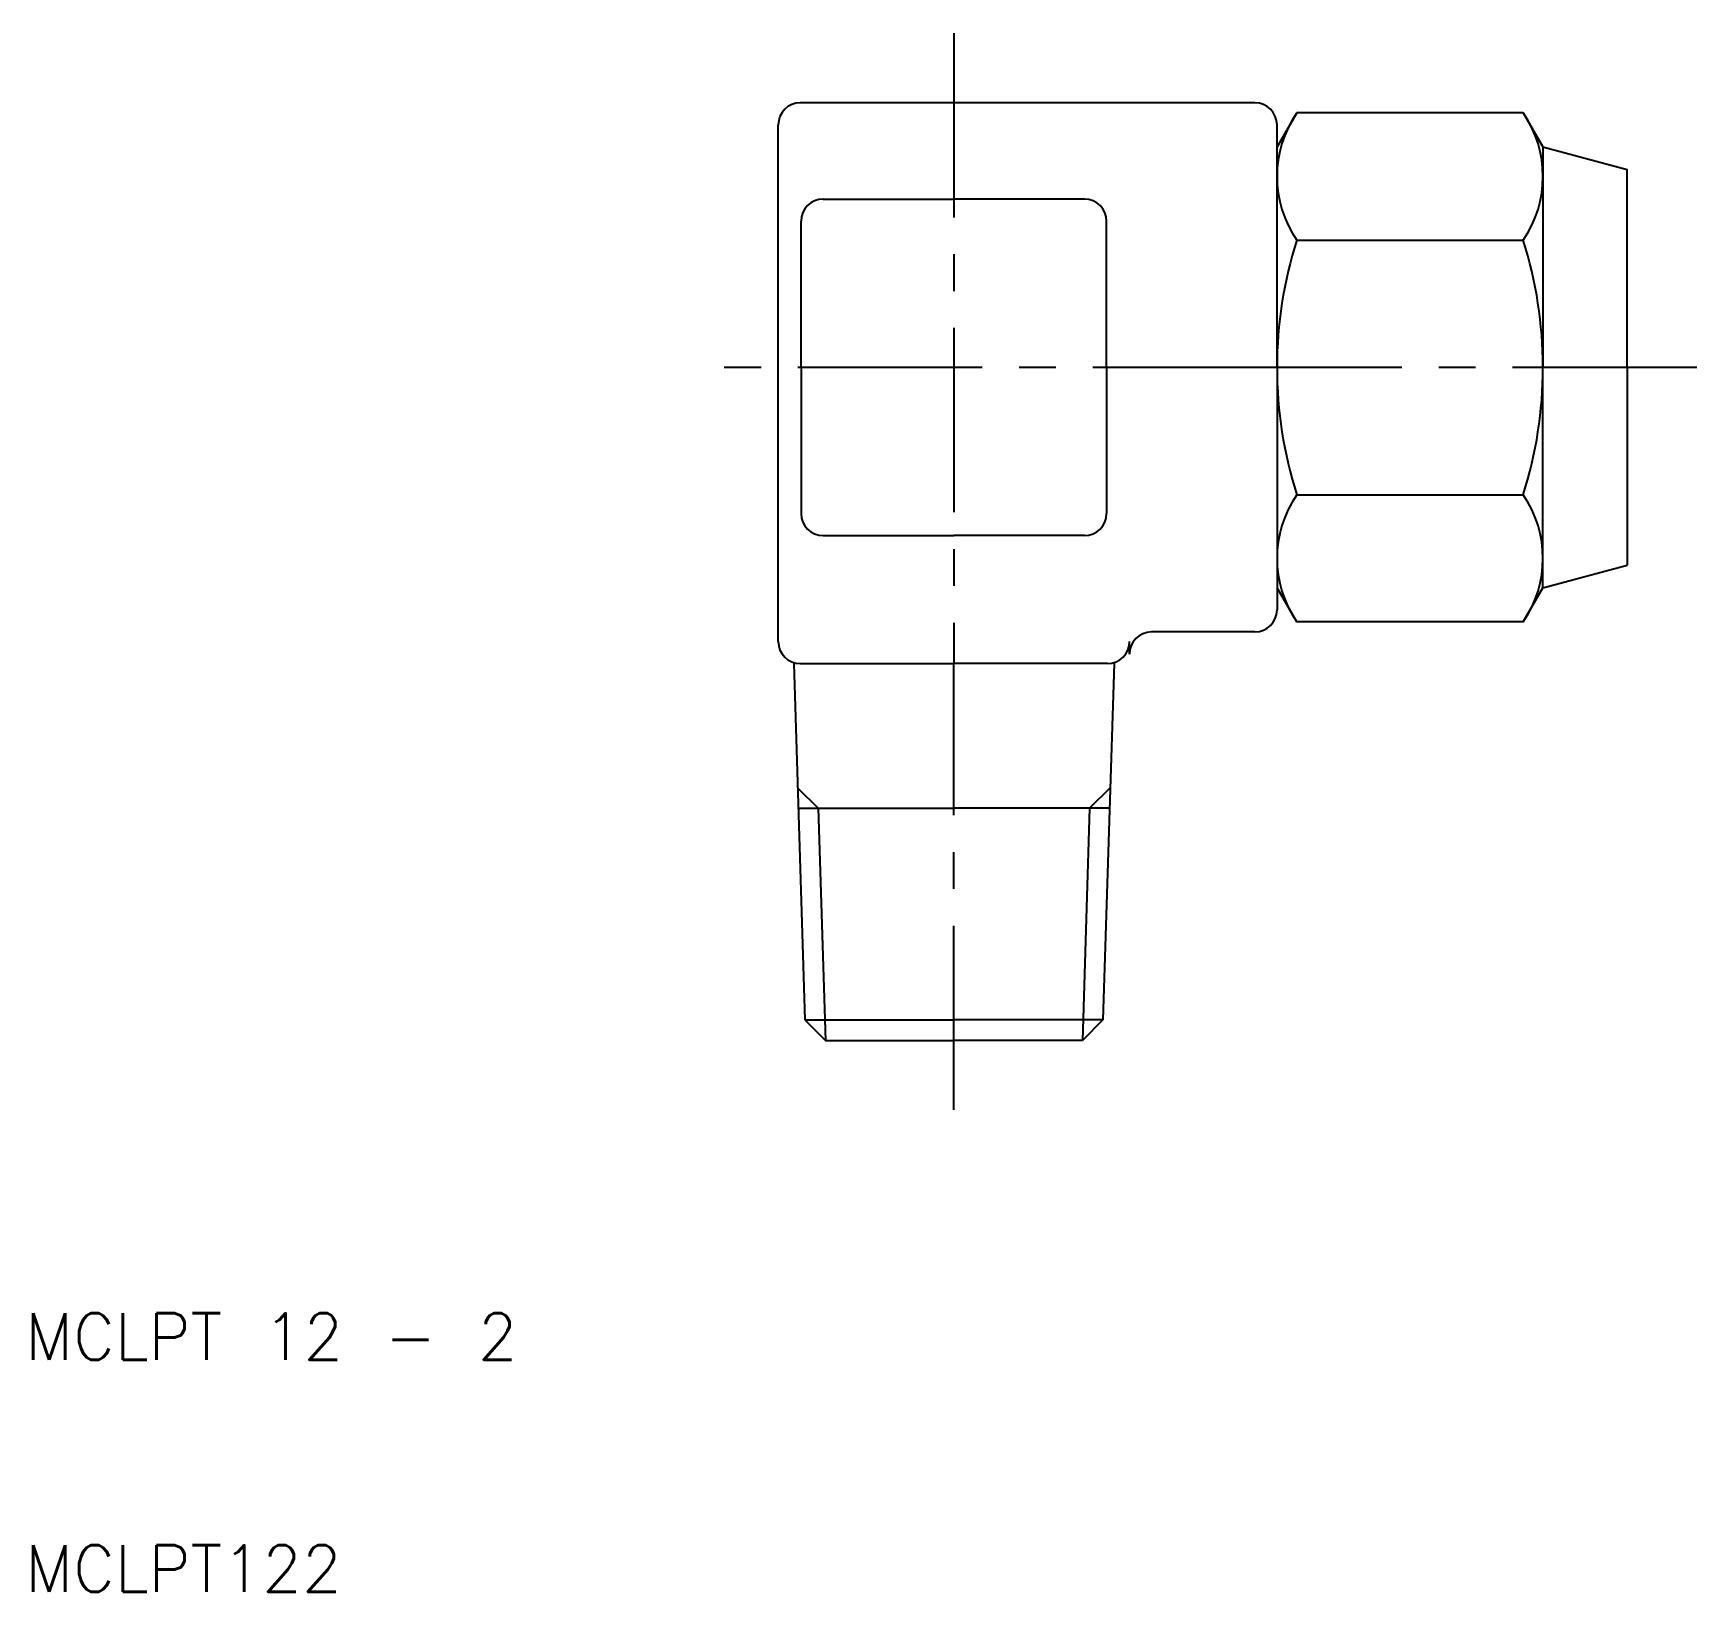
# Model space of a CAD drawing. Extents: x 10.3 to 82, y 10 to 77.2.
import ezdxf

# ---------------------------------------------------------------- set-up
doc = ezdxf.new("R2010")
doc.units = 0
doc.header["$LTSCALE"] = 0.25
doc.linetypes.add('CENTER', pattern=[50.8, 31.75, -6.35, 6.35, -6.35])
doc.layers.get('0').update_dxf_attribs({"linetype": 'CONTINUOUS'})
doc.layers.add('CENTER', color=1, linetype='CENTER')
doc.styles.get("Standard").update_dxf_attribs({"font": 'txt.shx', "bigfont": 'extfont.shx'})

msp = doc.modelspace()

# ---------------------------------------------------------------- linework, layer by layer
for p, q in [((62.97, 74.16), (43.384725, 74.16)), ((42.434725, 50.95), (42.434725, 73.21)), ((64.768506, 73.729655), (63.92, 72.26)), ((63.92, 62.76), (63.92, 73.21)), ((74.526494, 73.729655), (64.768506, 73.729655)), ((74.526494, 73.729655), (75.375, 72.26)), ((75.375, 72.26), (79, 71.288684)), ((75.375, 72.26), (75.375, 62.76)), ((79, 62.76), (79, 71.288684)), ((44.3715, 70.01), (50, 70.01)), ((55.6285, 70.01), (50, 70.01)), ((43.4215, 62.76), (43.4215, 69.06)), ((56.5785, 62.76), (56.5785, 69.06)), ((64.768506, 68.244828), (74.526494, 68.244828)), ((43.4215, 62.76), (43.4215, 56.46)), ((56.5785, 62.76), (56.5785, 56.46)), ((63.92, 62.76), (63.92, 52.31)), ((75.375, 53.26), (75.375, 62.76)), ((79, 62.76), (79, 54.231316)), ((64.768506, 57.275172), (74.526494, 57.275172)), ((44.3715, 55.51), (50, 55.51)), ((55.6285, 55.51), (50, 55.51)), ((75.375, 53.26), (79, 54.231316)), ((64.768506, 51.790345), (63.92, 53.26)), ((74.526494, 51.790345), (75.375, 53.26)), ((74.526494, 51.790345), (64.768506, 51.790345)), ((57.565275, 50.41), (57.565275, 50.95)), ((62.97, 51.36), (58.515275, 51.36)), ((43.101813, 50), (43.5817, 34.643613)), ((43.384725, 50), (50, 50)), ((56.615275, 50), (50, 50)), ((56.898187, 50), (56.4183, 34.643613)), ((43.296812, 43.76), (50, 43.76)), ((56.703187, 43.76), (50, 43.76)), ((43.5817, 34.643613), (50, 34.643613)), ((43.5817, 34.643613), (44.465312, 33.76)), ((56.4183, 34.643613), (50, 34.643613)), ((56.4183, 34.643613), (55.534687, 33.76)), ((44.465312, 33.76), (50, 33.76)), ((55.534687, 33.76), (50, 33.76))]:
    msp.add_line(p, q)
at = {"color": 3}
for p, q in [((43.2692, 44.643613), (44.152812, 43.76)), ((56.7308, 44.643613), (55.847187, 43.76)), ((44.152812, 43.76), (44.465312, 33.76)), ((55.847187, 43.76), (55.534687, 33.76))]:
    msp.add_line(p, q, dxfattribs=at)
for centre, radius, start, end in [((43.384725, 73.21), 0.95, 90, 180), ((62.97, 73.21), 0.95, 0, 90), ((68.776063, 70.987241), 4.856063, 145.615753, 214.384247), ((70.518937, 70.987241), 4.856063, 325.615753, 34.384247), ((44.3715, 69.06), 0.95, 90, 180), ((55.6285, 69.06), 0.95, 0, 90), ((82.071494, 62.76), 18.151494, 162.412046, 180), ((57.223506, 62.76), 18.151494, 0, 17.587954), ((82.071494, 62.76), 18.151494, 180, 197.587954), ((57.223506, 62.76), 18.151494, 342.412046, 0), ((68.776063, 54.532759), 4.856063, 145.615753, 214.384247), ((70.518937, 54.532759), 4.856063, 325.615753, 34.384247), ((44.3715, 56.46), 0.95, 180, 270), ((55.6285, 56.46), 0.95, 270, 0), ((62.97, 52.31), 0.95, 270, 0), ((43.384725, 50.95), 0.95, 180, 270), ((56.615275, 50.95), 0.95, 270, 0), ((58.515275, 50.41), 0.95, 90, 180)]:
    msp.add_arc(centre, radius, start, end)
at = {"layer": 'CENTER', "color": 1, "linetype": 'CENTER'}
for p, q in [((50, 77.16), (50, 50)), ((63.92, 62.76), (39.434725, 62.76)), ((82, 62.76), (63.92, 62.76)), ((50, 30.76), (50, 50))]:
    msp.add_line(p, q, dxfattribs=at)

# ---------------------------------------------------------------- texts
for s, p in [('MCLPT 12 - 2', (10, 20)), ('MCLPT122', (10, 10))]:
    msp.add_text(s, height=2).set_placement(p)

doc.saveas('drawing.dxf')
